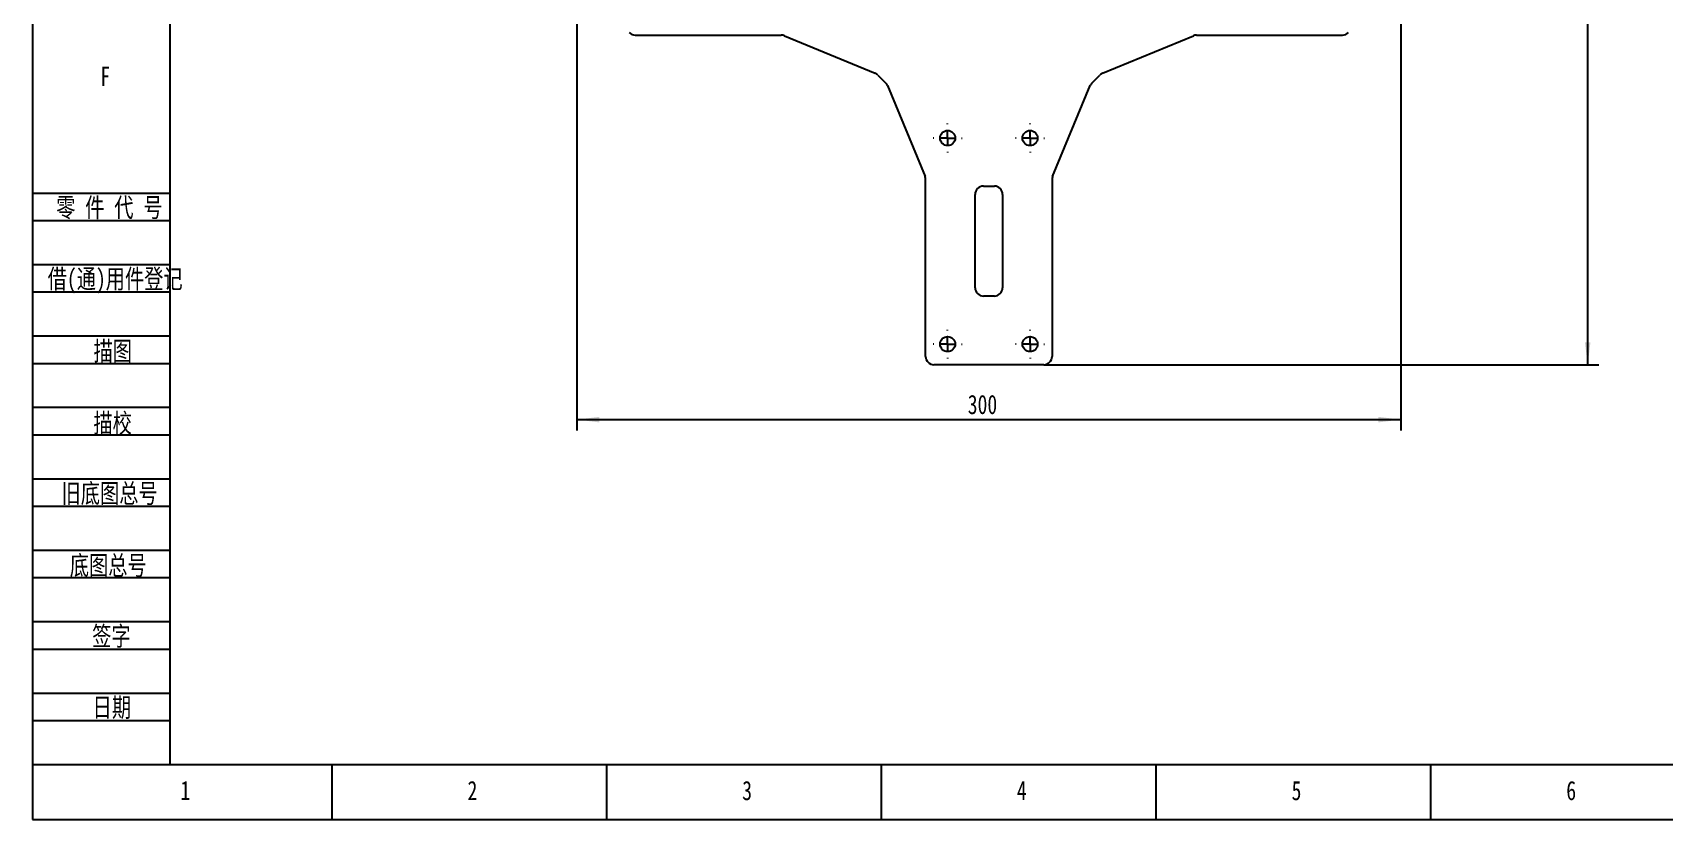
# Model space of a CAD drawing. Header units: millimetres. Extents: x 0 to 594, y 0 to 420.
# Drawn here: x 0 to 297, y 0 to 143.2 of the extents above; entities that cross this region are included whole.
import ezdxf

# ---------------------------------------------------------------- set-up
doc = ezdxf.new("R2010")
doc.units = ezdxf.units.MM
doc.layers.add('10', color=7, linetype='Continuous')
doc.layers.add('5', color=7, linetype='Continuous')
doc.styles.add('SLDTEXTSTYLE0', font='HYSWLONGFANGSONG.TTF', dxfattribs={"bigfont": 'bigfont'})
doc.styles.add('SLDTEXTSTYLE2', font='HYSWLONGFANGSONG.TTF')
doc.dimstyles.new('SLDDIMSTYLE0', dxfattribs={"dimtxt": 3.5, "dimasz": 4.08, "dimexe": 0, "dimexo": 0.0625, "dimgap": 0.875, "dimtad": 2, "dimlfac": 2, "dimrnd": 1e-09, "dimzin": 12, "dimdsep": 46, "dimtxsty": 'SLDTEXTSTYLE2', "dimsah": 1, "dimcen": 0.09, "dimadec": 0, "dimazin": 3, "dimtfac": 1, "dimtofl": 0, "dimtmove": 0, "dimatfit": 3, "dimfxl": 0, "dimfrac": 2, "dimtolj": 1, "dimtzin": 12, "dimarcsym": 0})

# ---------------------------------------------------------------- blocks, each defined once
blk = doc.blocks.new('_D')
at = {"layer": '10'}
for p, q in [((99.05, 153.38), (99.05, 70.76)), ((249.05, 153.38), (249.05, 70.76)), ((99.05, 72.76), (249.05, 72.76))]:
    blk.add_line(p, q, dxfattribs=at)
for points in [[(99.05, 72.76), (103.13, 72.25), (103.13, 73.26)], [(249.05, 72.76), (244.97, 73.26), (244.97, 72.25)]]:
    blk.add_solid(points, dxfattribs=at)
at = {"layer": '10', "insert": (170.21, 77.27), "char_height": 3.5, "attachment_point": 1, "style": 'SLDTEXTSTYLE2'}
blk.add_mtext('300', dxfattribs=at)
blk = doc.blocks.new('_D_1')
at = {"layer": '10'}
for p, q in [((184.05, 377.76), (285.05, 377.76)), ((283.05, 82.76), (283.05, 377.76)), ((184.05, 82.76), (285.05, 82.76))]:
    blk.add_line(p, q, dxfattribs=at)
for points in [[(283.05, 377.76), (282.54, 373.68), (283.55, 373.68)], [(283.05, 82.76), (283.55, 86.84), (282.54, 86.84)]]:
    blk.add_solid(points, dxfattribs=at)
at = {"layer": '10', "insert": (278.54, 224.03), "char_height": 3.5, "attachment_point": 1, "rotation": 90, "style": 'SLDTEXTSTYLE2'}
blk.add_mtext('590', dxfattribs=at)
blk = doc.blocks.new('SW_CENTERMARKSYMBOL_4')
at = {"layer": '10', "color": 0}
for p, q in [((-2.5, 0), (-2.625, 0)), ((0, 0), (-1.25, 0)), ((0, 2.5), (0, 2.625)), ((0, 0), (0, 1.25)), ((0, 0), (0, -1.25)), ((0, 0), (1.25, 0)), ((2.5, 0), (2.625, 0)), ((0, -2.5), (0, -2.625))]:
    blk.add_line(p, q, dxfattribs=at)
blk = doc.blocks.new('SW_CENTERMARKSYMBOL_5')
at = {"layer": '10', "color": 0}
for p, q in [((-2.5, 0), (-2.625, 0)), ((0, 0), (-1.25, 0)), ((0, 2.5), (0, 2.625)), ((0, 0), (0, 1.25)), ((0, 0), (0, -1.25)), ((0, 0), (1.25, 0)), ((2.5, 0), (2.625, 0)), ((0, -2.5), (0, -2.625))]:
    blk.add_line(p, q, dxfattribs=at)
blk = doc.blocks.new('SW_CENTERMARKSYMBOL_6')
at = {"layer": '10', "color": 0}
for p, q in [((-2.5, 0), (-2.625, 0)), ((0, 0), (-1.25, 0)), ((0, 2.5), (0, 2.625)), ((0, 0), (0, 1.25)), ((0, 0), (0, -1.25)), ((0, 0), (1.25, 0)), ((2.5, 0), (2.625, 0)), ((0, -2.5), (0, -2.625))]:
    blk.add_line(p, q, dxfattribs=at)
blk = doc.blocks.new('SW_CENTERMARKSYMBOL_7')
at = {"layer": '10', "color": 0}
for p, q in [((-2.5, 0), (-2.625, 0)), ((0, 0), (-1.25, 0)), ((0, 2.5), (0, 2.625)), ((0, 0), (0, 1.25)), ((0, 0), (0, -1.25)), ((0, 0), (1.25, 0)), ((2.5, 0), (2.625, 0)), ((0, -2.5), (0, -2.625))]:
    blk.add_line(p, q, dxfattribs=at)

msp = doc.modelspace()

# ---------------------------------------------------------------- linework, layer by layer
at = {"color": 7, "linetype": 'Continuous', "lineweight": 25}
for p, q in [((109.6682, 142.7561), (136.2485, 142.7561)), ((136.8226, 142.642), (153.3423, 135.7992)), ((194.7515, 135.7992), (211.2713, 142.642)), ((211.8453, 142.7561), (238.4256, 142.7561)), ((153.829, 135.4741), (155.2649, 134.0382)), ((192.829, 134.0382), (194.2649, 135.4741)), ((155.59, 133.5516), (162.4327, 117.0318)), ((185.6611, 117.0318), (192.5038, 133.5516)), ((162.5469, 84.2561), (162.5469, 116.4578)), ((185.5469, 116.4578), (185.5469, 84.2561)), ((171.5469, 96.7561), (171.5469, 113.7561)), ((173.0469, 115.2561), (175.0469, 115.2561)), ((176.5469, 113.7561), (176.5469, 96.7561)), ((175.0469, 95.2561), (173.0469, 95.2561)), ((184.0469, 82.7561), (164.0469, 82.7561))]:
    msp.add_line(p, q, dxfattribs=at)
for centre in [(166.5469, 124.0061), (181.5469, 124.0061), (166.5469, 86.5061), (181.5469, 86.5061)]:
    msp.add_circle(centre, 1.375, dxfattribs=at)
for centre, start, end in [((109.6682, 144.2561), 225, 270), ((136.2485, 141.2561), 67.5, 90), ((211.8453, 141.2561), 90, 112.5), ((238.4256, 144.2561), 270, 315), ((152.7683, 134.4134), 45, 67.5), ((154.2042, 132.9775), 22.5, 45), ((193.8896, 132.9775), 135, 157.5), ((195.3255, 134.4134), 112.5, 135), ((161.0469, 116.4578), 0, 22.5), ((187.0469, 116.4578), 157.5, 180), ((173.0469, 113.7561), 90, 180), ((175.0469, 113.7561), 0, 90), ((173.0469, 96.7561), 180, 270), ((175.0469, 96.7561), 270, 0), ((164.0469, 84.2561), 180, 270), ((184.0469, 84.2561), 270, 0)]:
    msp.add_arc(centre, 1.5, start, end, dxfattribs=at)
at = {"layer": '5', "color": 7}
for p, q in [((0, 420), (0, 0)), ((0, 114), (25, 114)), ((0, 109), (25, 109)), ((0, 101), (25, 101)), ((0, 96), (25, 96)), ((0, 88), (25, 88)), ((0, 83), (25, 83)), ((0, 75), (25, 75)), ((0, 70), (25, 70)), ((0, 62), (25, 62)), ((0, 57), (25, 57)), ((0, 49), (25, 49)), ((0, 44), (25, 44)), ((0, 36), (25, 36)), ((0, 31), (25, 31)), ((0, 23), (25, 23)), ((0, 18), (25, 18)), ((0, 0), (594.0053, 0))]:
    msp.add_line(p, q, dxfattribs=at)
at = {"layer": '5', "color": 7, "lineweight": 25}
for p, q in [((25, 410), (25, 10)), ((0, 10), (584.0053, 10))]:
    msp.add_line(p, q, dxfattribs=at)
at = {"layer": '5'}
for p, q in [((54.5, 0), (54.5, 10)), ((104.5, 0), (104.5, 10)), ((154.5, 0), (154.5, 10)), ((204.5, 0), (204.5, 10)), ((254.5, 0), (254.5, 10))]:
    msp.add_line(p, q, dxfattribs=at)

# ---------------------------------------------------------------- block references
at = {"layer": '10'}
for name, p in [('SW_CENTERMARKSYMBOL_7', (166.5469, 124.0061)), ('SW_CENTERMARKSYMBOL_4', (181.5469, 124.0061)), ('SW_CENTERMARKSYMBOL_5', (166.5469, 86.5061)), ('SW_CENTERMARKSYMBOL_6', (181.5469, 86.5061))]:
    msp.add_blockref(name, p, dxfattribs=at)

# ---------------------------------------------------------------- texts
at = {"layer": '10', "char_height": 3.5, "attachment_point": 2, "style": 'SLDTEXTSTYLE2'}
for s, insert in [('F', (13.2243, 136.9973)), ('1', (27.7944, 6.9973)), ('2', (80.0444, 6.9973)), ('3', (130.0444, 6.9973)), ('4', (180.0444, 6.9973)), ('5', (230.0444, 6.9973)), ('6', (280.0469, 6.9973))]:
    msp.add_mtext(s, dxfattribs=dict(at, insert=insert))
at = {"layer": '10', "color": 7, "char_height": 3.5, "style": 'SLDTEXTSTYLE0'}
for s, insert, attachment_point in [('\\M+197EB \\M+18C8F \\M+191E3 \\M+18D86', (4.2849, 113.1242), 1), ('\\M+18ED8(\\M+192CA)\\M+19770\\M+18C8F\\M+1936F记', (2.7355, 100.137), 1), ('\\M+19560图', (14.592, 86.9834), 2), ('\\M+19560\\M+18D5A', (14.5594, 73.8814), 2), ('\\M+18B8C\\M+192EA图总\\M+18D86', (5.2617, 61.0888), 1), ('\\M+192EA图总\\M+18D86', (6.7617, 47.9751), 1), ('  签\\M+18E9A', (12.554, 35.1094), 2), ('  \\M+193FA\\M+18AFA', (12.6312, 22.1483), 2)]:
    msp.add_mtext(s, dxfattribs=dict(at, insert=insert, attachment_point=attachment_point))

# ---------------------------------------------------------------- dimensions: what is measured, and where the dimension line sits
at = {"layer": '10'}
dim = msp.add_linear_dim(base=(283.0469, 377.7561), p1=(184.0469, 82.7561), p2=(184.0469, 377.7561), angle=90, dimstyle='SLDDIMSTYLE0', dxfattribs=at)
dim.commit()
dim.dimension.update_dxf_attribs({"geometry": '_D_1', "text_midpoint": (283.0469, 226.3293), "dimtype": 160})
dim = msp.add_linear_dim(base=(249.0469, 72.7561), p1=(99.0469, 153.3775), p2=(249.0469, 153.3775), dimstyle='SLDDIMSTYLE0', dxfattribs=at)
dim.commit()
dim.dimension.update_dxf_attribs({"geometry": '_D', "text_midpoint": (172.5116, 72.7561), "dimtype": 160})

doc.saveas('drawing.dxf')
